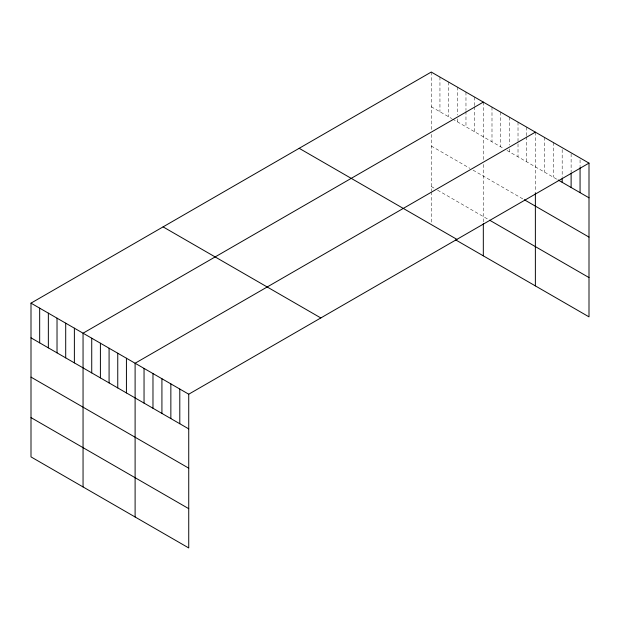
<?xml version="1.0" encoding="UTF-8"?>
<svg xmlns="http://www.w3.org/2000/svg" width="620" height="620" viewBox="0 0 620 620"><rect width="100%" height="100%" fill="white"/><g stroke="black" fill="none" stroke-linecap="round" stroke-linejoin="round"><path stroke-width="0.46" stroke-dasharray="3.1 2.33" d="M431.264 106.741L451.771 118.583M452.561 119.04L503.828 148.637M506.982 150.458L557.31 179.513M431.264 146.025L469.914 168.338M473.068 170.159L523.543 199.307M431.264 186.504L434.418 188.325M437.573 190.146L488.049 219.294M580.064 159.883L580.064 166.625M571.121 153.76L571.121 172.066M562.185 149.559L562.185 177.506M553.249 142.476L553.249 177.165M544.306 137.315L544.306 172.004M535.37 132.153L535.37 191.844M526.698 127.147L526.698 135.819M526.698 136.78L526.698 161.835M518.018 122.132L518.018 156.829M509.346 117.126L509.346 145.072M509.346 148.932L509.346 151.823M500.666 112.119L500.666 146.808M491.993 107.113L491.993 141.802M483.321 102.099L483.321 160.007M483.321 164.471L483.321 222.812M474.641 97.092L474.641 105.764M474.641 106.733L474.641 131.789M465.969 92.085L465.969 110.391M465.969 111.36L465.969 126.775M457.289 87.071L457.289 115.025M457.289 118.877L457.289 121.768M448.617 82.065L448.617 116.761M439.944 77.058L439.944 111.755M431.264 72.052L431.264 130.851M431.264 134.424L431.264 190.968M431.264 191.867L431.264 223.115"/><path stroke-width="0.93" d="M589 163.114L188.736 394.204L188.736 547.948L31 456.886L31 303.141L431.264 72.052L589 163.114L589 316.859L455.716 239.909M483.321 102.099L83.049 333.196L83.049 486.94M535.37 132.153L135.106 363.243L135.106 516.987M558.124 179.986L589 197.811M524.326 199.756L589 237.096M489.63 220.201L589 277.574M299.181 148.312L456.909 239.374M163.091 226.881L320.819 317.944M31 303.141L188.736 394.204M31 337.838L188.736 428.9M31 377.123L188.736 468.185M31 417.601L188.736 508.664M580.064 167.594L580.064 192.65M571.121 173.034L571.121 187.488M562.185 178.475L562.185 182.327M535.37 192.743L535.37 285.897M483.321 223.704L483.321 255.843M179.792 389.05L179.792 423.739M170.857 383.888L170.857 418.578M161.921 378.727L161.921 413.416M152.977 373.565L152.977 408.262M144.042 368.404L144.042 403.101M126.426 358.236L126.426 392.933M117.754 353.229L117.754 387.919M109.081 348.215L109.081 382.912M100.401 343.209L100.401 377.906M91.729 338.202L91.729 372.891M74.377 328.181L74.377 362.878M65.704 323.175L65.704 357.872M57.025 318.169L57.025 352.858M48.352 313.154L48.352 347.851M39.672 308.148L39.672 342.844"/></g></svg>
